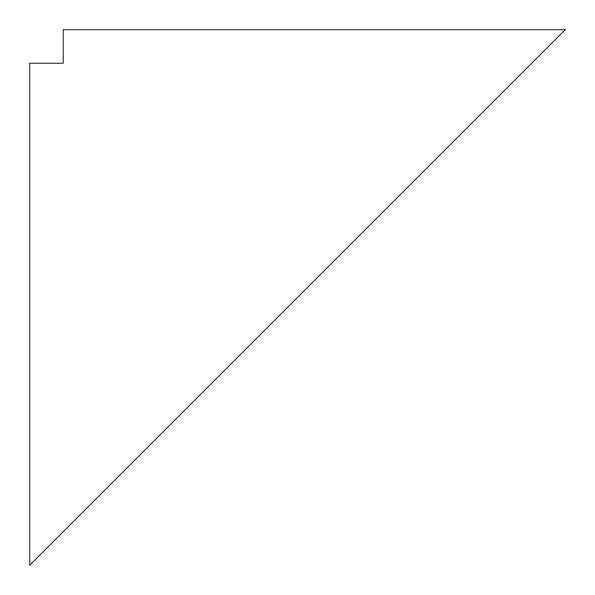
<?xml version="1.0" encoding="UTF-8"?>
<svg xmlns="http://www.w3.org/2000/svg" width="595" height="595" viewBox="0 0 595 595"><rect width="100%" height="100%" fill="white"/><g stroke="black" fill="none" stroke-linecap="round" stroke-linejoin="round"><path stroke-width="0.89" d="M565.25 29.75L29.75 565.25L29.75 63.219L63.219 63.219L63.219 29.75L565.25 29.75"/></g></svg>
